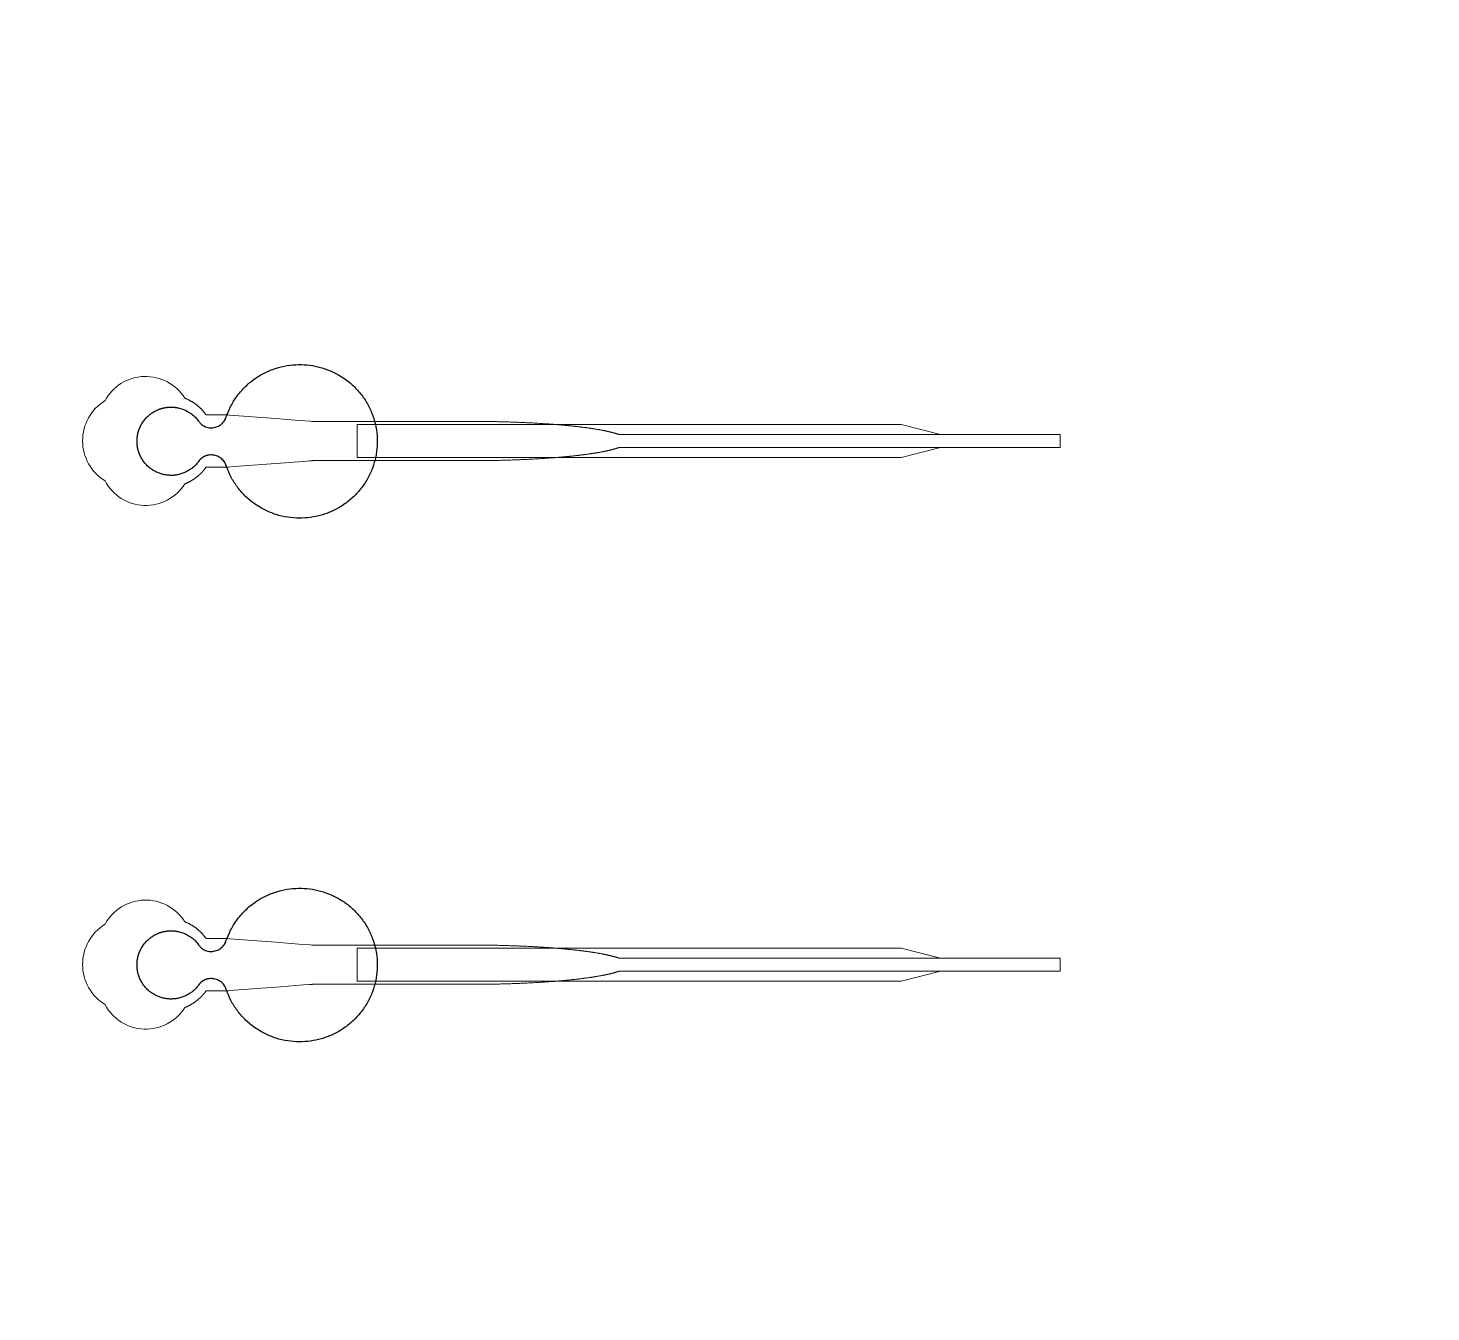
# Model space of a CAD drawing. Header units: inches. Extents: x -52997 to 52003, y -52254 to 52746.
# Drawn here: x -27602 to -22241, y -1333 to 3570 of the extents above; entities that cross this region are included whole.
import ezdxf

# ---------------------------------------------------------------- set-up
doc = ezdxf.new("R2010")
doc.units = ezdxf.units.IN
doc.header["$MEASUREMENT"] = 0
doc.layers.add('1', color=1, linetype='Continuous')
doc.layers.add('2', color=140, linetype='Continuous', lineweight=0)
doc.layers.add('3', color=90, linetype='Continuous', lineweight=0)

msp = doc.modelspace()

# ---------------------------------------------------------------- linework, layer by layer
at = {"layer": '1'}
for points in [[(-16283.4, -47485.7), (0, -47485.7), (16283.4, -47485.7, 5.999107)], [(-16250, -47285.7), (0, -47285.7), (16250, -47285.7, 5.986812)], [(-13685.8, -45485.7), (0, -45485.7), (13685.8, -45485.7, 6.794322)]]:
    msp.add_lwpolyline(points, format="xyb", close=True, dxfattribs=at)
msp.add_circle((-497.2, 245.8), 52500, dxfattribs=at)
for points in [[(-26945.9, 1921.4), (-26923.7, 1944.5), (-26892, 1939.3), (-26860.4, 1934.1), (-26846.7, 1905.1), (-26771.3, 1664.2), (-26519.3, 1701.9), (-26267.3, 1739.6), (-26267.2, 1991.7), (-26267.1, 2243.9), (-26519, 2281.8), (-26771, 2319.7), (-26846.7, 2078.9), (-26859.9, 2050.4), (-26890.7, 2044.7), (-26921.6, 2038.9), (-26944.2, 2060.7), (-26995.5, 2144.1), (-27089.9, 2118), (-27184.3, 2091.9), (-27185.5, 1994), (-27186.7, 1896), (-27093, 1867.6), (-26999.2, 1839.2), (-26945.9, 1921.4)], [(-26945.9, -78.6), (-26923.7, -55.5), (-26892, -60.7), (-26860.4, -65.9), (-26846.7, -94.9), (-26771.3, -335.8), (-26519.3, -298.1), (-26267.3, -260.4), (-26267.2, -8.3), (-26267.1, 243.9), (-26519, 281.8), (-26771, 319.7), (-26846.7, 78.9), (-26859.9, 50.4), (-26890.7, 44.7), (-26921.6, 38.9), (-26944.2, 60.7), (-26995.5, 144.1), (-27089.9, 118), (-27184.3, 91.9), (-27185.5, -6), (-27186.7, -104), (-27093, -132.4), (-26999.2, -160.8), (-26945.9, -78.6)]]:
    msp.add_rational_spline(points, [1, 0.884783429184, 1, 0.884783429184, 1, 0.758252289935, 1, 0.758252289935, 1, 0.758252289935, 1, 0.758252289935, 1, 0.888941908896, 1, 0.888941908896, 1, 0.79946124759, 1, 0.79946124759, 1, 0.79946124759, 1, 0.79946124759, 1], degree=2, knots=[0, 0, 0, 0.969535, 0.969535, 1.939069, 1.939069, 3.359405, 3.359405, 4.779741, 4.779741, 6.200078, 6.200078, 7.620414, 7.620414, 8.571947, 8.571947, 9.52348, 9.52348, 10.812277, 10.812277, 12.101074, 12.101074, 13.389871, 13.389871, 14.678668, 14.678668, 14.678668], dxfattribs=at)
at = {"layer": '2'}
for points in [[(-16283.4, -47485.7), (0, -47485.7), (16283.4, -47485.7, 5.999107)], [(-16250, -47285.7), (0, -47285.7), (16250, -47285.7, 5.986812)], [(-13685.8, -45485.7), (0, -45485.7), (13685.8, -45485.7, 6.794322)], [(-27003.1, 1829.6), (-27002.8, 1829.7), (-27001.9, 1830), (-27001.1, 1830.3), (-27000.2, 1830.7), (-26999.4, 1831), (-26998.6, 1831.4), (-26997.7, 1831.7), (-26996.9, 1832.1), (-26996, 1832.5), (-26995.1, 1832.8), (-26994.3, 1833.2), (-26993.4, 1833.6), (-26992.6, 1834), (-26991.7, 1834.4), (-26990.9, 1834.8), (-26990, 1835.2), (-26989.2, 1835.6), (-26988.3, 1836.1), (-26987.4, 1836.5), (-26986.6, 1836.9), (-26985.7, 1837.4), (-26984.9, 1837.8), (-26984, 1838.3), (-26983.1, 1838.7), (-26982.3, 1839.2), (-26981.4, 1839.7), (-26980.6, 1840.1), (-26979.7, 1840.6), (-26978.9, 1841.1), (-26978, 1841.6), (-26977.2, 1842.1), (-26976.3, 1842.6), (-26975.5, 1843.1), (-26974.6, 1843.6), (-26973.8, 1844.2), (-26972.9, 1844.7), (-26972.1, 1845.2), (-26971.2, 1845.8), (-26970.4, 1846.3), (-26969.5, 1846.9), (-26968.7, 1847.4), (-26967.9, 1848), (-26967, 1848.6), (-26966.2, 1849.1), (-26965.4, 1849.7), (-26964.5, 1850.3), (-26963.7, 1850.9), (-26962.9, 1851.5), (-26962.1, 1852.1), (-26961.2, 1852.7), (-26960.4, 1853.3), (-26959.6, 1853.9), (-26958.8, 1854.5), (-26958, 1855.2), (-26957.2, 1855.8), (-26956.4, 1856.4), (-26955.6, 1857.1), (-26954.8, 1857.7), (-26954, 1858.3), (-26953.2, 1859), (-26952.4, 1859.6), (-26951.6, 1860.3), (-26950.9, 1861), (-26950.1, 1861.6), (-26949.3, 1862.3), (-26948.6, 1863), (-26947.8, 1863.7), (-26947, 1864.3), (-26946.3, 1865), (-26945.5, 1865.7), (-26944.8, 1866.4), (-26944.1, 1867.1), (-26943.3, 1867.8), (-26942.6, 1868.5), (-26941.9, 1869.2), (-26941.2, 1869.9), (-26940.4, 1870.7), (-26939.7, 1871.4), (-26939, 1872.1), (-26938.3, 1872.8), (-26937.6, 1873.6), (-26936.9, 1874.3), (-26936.3, 1875), (-26935.6, 1875.7), (-26934.9, 1876.5), (-26934.2, 1877.2), (-26933.6, 1878), (-26932.9, 1878.7), (-26932.3, 1879.5), (-26931.6, 1880.2), (-26931, 1881), (-26930.3, 1881.7), (-26929.7, 1882.5), (-26929.1, 1883.2), (-26928.5, 1884), (-26927.9, 1884.7), (-26927.3, 1885.5), (-26926.7, 1886.3), (-26926.1, 1887), (-26925.5, 1887.8), (-26924.9, 1888.6), (-26924.3, 1889.3), (-26923.8, 1890.1), (-26923.2, 1890.9), (-26922.7, 1891.6), (-26922.1, 1892.4), (-26921.6, 1893.2), (-26878, 1893.2), (-26856.2, 1893.2), (-26845.3, 1893.2), (-26842.6, 1893.2), (-26841.2, 1893.2), (-26841.2, 1893.2), (-26841.2, 1893.2), (-26841.2, 1893.2), (-26841.1, 1893.2), (-26841.1, 1893.2), (-26841, 1893.2), (-26840.7, 1893.2), (-26840, 1893.3), (-26838.6, 1893.4), (-26835.9, 1893.6), (-26813.8, 1895.3), (-26637.1, 1908.8), (-26548.8, 1915.6), (-26526.7, 1917.3), (-26515.7, 1918.1), (-26515.3, 1918.2), (-26515.3, 1918.2), (-26515.2, 1918.2), (-26515.2, 1918.2), (-26515.1, 1918.2), (-26514.7, 1918.2), (-26254.2, 1918.2), (-26247.9, 1918.2), (-26235.4, 1918.2), (-26134.9, 1918.2), (-25933.8, 1918.2), (-25921.3, 1918.2), (-25915, 1918.2), (-25911.8, 1918.2), (-25910.3, 1918.2), (-25909.9, 1918.2), (-25909.7, 1918.2), (-25909.6, 1918.2), (-25909.5, 1918.2), (-25909.5, 1918.2), (-25909.5, 1918.2), (-25908.9, 1918.2), (-25904.3, 1918.2), (-25899.7, 1918.2), (-25895.1, 1918.2), (-25890.5, 1918.2), (-25885.8, 1918.2), (-25881.2, 1918.3), (-25876.5, 1918.3), (-25871.8, 1918.3), (-25867.1, 1918.4), (-25862.4, 1918.4), (-25857.7, 1918.4), (-25853, 1918.5), (-25848.3, 1918.6), (-25843.5, 1918.6), (-25838.8, 1918.7), (-25834, 1918.8), (-25829.3, 1918.8), (-25824.5, 1918.9), (-25819.7, 1919), (-25814.9, 1919.1), (-25810.1, 1919.2), (-25805.3, 1919.3), (-25800.5, 1919.4), (-25795.7, 1919.5), (-25790.9, 1919.7), (-25786, 1919.8), (-25781.2, 1919.9), (-25776.4, 1920), (-25771.6, 1920.2), (-25766.7, 1920.3), (-25761.9, 1920.5), (-25757.1, 1920.6), (-25752.2, 1920.8), (-25747.4, 1921), (-25742.6, 1921.1), (-25737.7, 1921.3), (-25732.9, 1921.5), (-25728.1, 1921.7), (-25723.3, 1921.9), (-25718.5, 1922.1), (-25713.6, 1922.3), (-25708.8, 1922.5), (-25704, 1922.7), (-25699.2, 1922.9), (-25694.4, 1923.2), (-25689.6, 1923.4), (-25684.9, 1923.6), (-25680.1, 1923.9), (-25675.3, 1924.1), (-25670.6, 1924.4), (-25665.8, 1924.6), (-25661.1, 1924.9), (-25656.4, 1925.2), (-25651.7, 1925.4), (-25647, 1925.7), (-25642.3, 1926), (-25637.6, 1926.3), (-25633, 1926.6), (-25628.4, 1926.9), (-25623.7, 1927.2), (-25619.1, 1927.5), (-25614.5, 1927.9), (-25610, 1928.2), (-25607.7, 1928.4), (-25605.4, 1928.5), (-25603.1, 1928.7), (-25600.9, 1928.9), (-25598.6, 1929), (-25596.4, 1929.2), (-25594.1, 1929.4), (-25591.9, 1929.5), (-25589.6, 1929.7), (-25587.4, 1929.9), (-25585.1, 1930.1), (-25582.9, 1930.3), (-25580.7, 1930.4), (-25578.5, 1930.6), (-25576.3, 1930.8), (-25574.1, 1931), (-25571.9, 1931.2), (-25569.7, 1931.4), (-25567.5, 1931.5), (-25565.3, 1931.7), (-25563.1, 1931.9), (-25561, 1932.1), (-25558.8, 1932.3), (-25556.7, 1932.5), (-25554.5, 1932.7), (-25552.4, 1932.9), (-25550.2, 1933.1), (-25548.1, 1933.3), (-25546, 1933.5), (-25543.8, 1933.7), (-25541.7, 1933.9), (-25539.6, 1934.1), (-25537.5, 1934.3), (-25535.4, 1934.5), (-25533.4, 1934.7), (-25531.3, 1934.9), (-25529.2, 1935.2), (-25527.1, 1935.4), (-25525.1, 1935.6), (-25523, 1935.8), (-25521, 1936), (-25519, 1936.2), (-25516.9, 1936.5), (-25514.9, 1936.7), (-25512.9, 1936.9), (-25510.9, 1937.1), (-25508.9, 1937.3), (-25506.9, 1937.6), (-25504.9, 1937.8), (-25503, 1938), (-25501, 1938.2), (-25499, 1938.5), (-25497.1, 1938.7), (-25495.2, 1938.9), (-25493.2, 1939.2), (-25491.3, 1939.4), (-25489.4, 1939.6), (-25487.5, 1939.9), (-25485.6, 1940.1), (-25483.7, 1940.3), (-25481.8, 1940.6), (-25479.9, 1940.8), (-25478.1, 1941.1), (-25476.2, 1941.3), (-25474.4, 1941.5), (-25472.5, 1941.8), (-25470.7, 1942), (-25468.9, 1942.3), (-25467.1, 1942.5), (-25465.2, 1942.8), (-25463.5, 1943), (-25461.7, 1943.3), (-25459.9, 1943.5), (-25458.1, 1943.8), (-25456.4, 1944), (-25454.6, 1944.3), (-25452.9, 1944.5), (-25451.2, 1944.8), (-25449.4, 1945), (-25447.7, 1945.3), (-25446, 1945.5), (-25444.3, 1945.8), (-25442.6, 1946.1), (-25441, 1946.3), (-25439.3, 1946.6), (-25437.7, 1946.8), (-25436, 1947.1), (-25434.4, 1947.4), (-25432.8, 1947.6), (-25431.1, 1947.9), (-25429.5, 1948.2), (-25428, 1948.4), (-25426.4, 1948.7), (-25424.8, 1949), (-25423.2, 1949.2), (-25421.7, 1949.5), (-25420.1, 1949.8), (-25418.6, 1950), (-25417.1, 1950.3), (-25415.6, 1950.6), (-25414.1, 1950.9), (-25412.6, 1951.1), (-25411.1, 1951.4), (-25409.6, 1951.7), (-25408.2, 1952), (-25406.7, 1952.2), (-25405.3, 1952.5), (-25403.8, 1952.8), (-25402.4, 1953.1), (-25401, 1953.4), (-25399.6, 1953.6), (-25398.2, 1953.9), (-25396.9, 1954.2), (-25395.5, 1954.5), (-25394.1, 1954.8), (-25392.8, 1955.1), (-25391.5, 1955.3), (-25390.1, 1955.6), (-25388.8, 1955.9), (-25387.5, 1956.2), (-25386.2, 1956.5), (-25384.9, 1956.8), (-25383.7, 1957), (-25382.4, 1957.3), (-25381.2, 1957.6), (-25379.9, 1957.9), (-25378.7, 1958.2), (-25377.5, 1958.5), (-25376.3, 1958.8), (-25375.1, 1959.1), (-25373.9, 1959.4), (-25372.8, 1959.7), (-25371.6, 1959.9), (-25370.4, 1960.2), (-25369.3, 1960.5), (-25368.2, 1960.8), (-25367.1, 1961.1), (-25366, 1961.4), (-25364.9, 1961.7), (-25363.8, 1962), (-25362.7, 1962.3), (-25361.6, 1962.6), (-25360.6, 1962.9), (-25359.6, 1963.2), (-25358.5, 1963.5), (-25357.5, 1963.8), (-25356.5, 1964.1), (-25355.5, 1964.4), (-25354.5, 1964.7), (-25353.6, 1965), (-25352.6, 1965.3), (-25351.7, 1965.6), (-25350.7, 1965.9), (-25349.8, 1966.2), (-25348.9, 1966.5), (-25348, 1966.8), (-25347.1, 1967.1), (-25346.2, 1967.4), (-25345.3, 1967.7), (-25343.9, 1968.1), (-23658.3, 1968), (-23658.3, 2018.2), (-25343.8, 2018.2), (-25344.1, 2018.3), (-25345, 2018.6), (-25345.8, 2018.9), (-25346.7, 2019.2), (-25347.6, 2019.5), (-25348.5, 2019.8), (-25349.4, 2020.1), (-25350.4, 2020.4), (-25351.3, 2020.7), (-25352.2, 2021), (-25353.2, 2021.3), (-25354.2, 2021.6), (-25355.2, 2021.9), (-25356.2, 2022.2), (-25357.2, 2022.5), (-25358.2, 2022.8), (-25359.2, 2023.1), (-25360.2, 2023.4), (-25361.3, 2023.7), (-25362.4, 2023.9), (-25363.4, 2024.2), (-25364.5, 2024.5), (-25365.6, 2024.8), (-25366.7, 2025.1), (-25367.8, 2025.4), (-25368.9, 2025.7), (-25370.1, 2026), (-25371.2, 2026.3), (-25372.4, 2026.6), (-25373.6, 2026.9), (-25374.7, 2027.2), (-25375.9, 2027.5), (-25377.1, 2027.8), (-25378.4, 2028.1), (-25379.6, 2028.3), (-25380.8, 2028.6), (-25382.1, 2028.9), (-25383.3, 2029.2), (-25384.6, 2029.5), (-25385.9, 2029.8), (-25387.2, 2030.1), (-25388.5, 2030.4), (-25389.8, 2030.6), (-25391.1, 2030.9), (-25392.4, 2031.2), (-25393.8, 2031.5), (-25395.1, 2031.8), (-25396.5, 2032.1), (-25397.9, 2032.3), (-25399.3, 2032.6), (-25400.7, 2032.9), (-25402.1, 2033.2), (-25403.5, 2033.5), (-25404.9, 2033.7), (-25406.4, 2034), (-25407.8, 2034.3), (-25409.3, 2034.6), (-25410.7, 2034.9), (-25412.2, 2035.1), (-25413.7, 2035.4), (-25415.2, 2035.7), (-25416.7, 2036), (-25418.2, 2036.2), (-25419.8, 2036.5), (-25421.3, 2036.8), (-25422.9, 2037), (-25424.4, 2037.3), (-25426, 2037.6), (-25427.6, 2037.8), (-25429.2, 2038.1), (-25430.8, 2038.4), (-25432.4, 2038.6), (-25434, 2038.9), (-25435.7, 2039.2), (-25437.3, 2039.4), (-25439, 2039.7), (-25440.6, 2040), (-25442.3, 2040.2), (-25444, 2040.5), (-25445.7, 2040.7), (-25447.4, 2041), (-25449.1, 2041.3), (-25450.8, 2041.5), (-25452.5, 2041.8), (-25454.3, 2042), (-25456, 2042.3), (-25457.8, 2042.5), (-25459.5, 2042.8), (-25461.3, 2043), (-25463.1, 2043.3), (-25464.9, 2043.5), (-25466.7, 2043.8), (-25468.5, 2044), (-25470.3, 2044.3), (-25472.1, 2044.5), (-25474, 2044.8), (-25475.8, 2045), (-25477.7, 2045.2), (-25479.5, 2045.5), (-25481.4, 2045.7), (-25483.3, 2046), (-25485.2, 2046.2), (-25487.1, 2046.4), (-25489, 2046.7), (-25490.9, 2046.9), (-25492.8, 2047.1), (-25494.8, 2047.4), (-25496.7, 2047.6), (-25498.6, 2047.8), (-25500.6, 2048.1), (-25502.6, 2048.3), (-25504.5, 2048.5), (-25506.5, 2048.7), (-25508.5, 2049), (-25510.5, 2049.2), (-25512.5, 2049.4), (-25514.5, 2049.6), (-25516.5, 2049.8), (-25518.5, 2050.1), (-25520.6, 2050.3), (-25522.6, 2050.5), (-25524.7, 2050.7), (-25526.7, 2050.9), (-25528.8, 2051.1), (-25530.8, 2051.3), (-25532.9, 2051.6), (-25535, 2051.8), (-25537.1, 2052), (-25539.2, 2052.2), (-25541.3, 2052.4), (-25543.4, 2052.6), (-25545.5, 2052.8), (-25547.6, 2053), (-25549.7, 2053.2), (-25551.9, 2053.4), (-25554, 2053.6), (-25556.2, 2053.8), (-25558.3, 2054), (-25560.5, 2054.2), (-25562.6, 2054.4), (-25564.8, 2054.6), (-25567, 2054.7), (-25569.2, 2054.9), (-25571.3, 2055.1), (-25573.5, 2055.3), (-25575.7, 2055.5), (-25577.9, 2055.7), (-25580.2, 2055.9), (-25582.4, 2056), (-25584.6, 2056.2), (-25586.8, 2056.4), (-25589, 2056.6), (-25591.3, 2056.8), (-25593.5, 2056.9), (-25595.8, 2057.1), (-25598, 2057.3), (-25600.3, 2057.4), (-25602.5, 2057.6), (-25604.8, 2057.8), (-25607.1, 2057.9), (-25611.6, 2058.3), (-25616.2, 2058.6), (-25620.8, 2058.9), (-25625.4, 2059.2), (-25630, 2059.5), (-25634.6, 2059.8), (-25639.3, 2060.1), (-25643.9, 2060.4), (-25648.6, 2060.7), (-25653.3, 2061), (-25658, 2061.3), (-25662.7, 2061.5), (-25667.4, 2061.8), (-25672.1, 2062.1), (-25676.9, 2062.3), (-25681.6, 2062.5), (-25686.4, 2062.8), (-25691.1, 2063), (-25695.9, 2063.3), (-25700.7, 2063.5), (-25705.4, 2063.7), (-25710.2, 2063.9), (-25715, 2064.1), (-25719.8, 2064.3), (-25724.6, 2064.5), (-25729.4, 2064.7), (-25734.2, 2064.9), (-25739, 2065.1), (-25743.8, 2065.3), (-25748.7, 2065.4), (-25753.5, 2065.6), (-25758.3, 2065.7), (-25763.1, 2065.9), (-25767.9, 2066.1), (-25772.7, 2066.2), (-25777.5, 2066.3), (-25782.3, 2066.5), (-25787.1, 2066.6), (-25791.9, 2066.7), (-25796.7, 2066.8), (-25801.5, 2066.9), (-25806.2, 2067.1), (-25811, 2067.2), (-25815.8, 2067.2), (-25820.5, 2067.3), (-25825.3, 2067.4), (-25830, 2067.5), (-25834.8, 2067.6), (-25839.5, 2067.7), (-25844.2, 2067.7), (-25848.9, 2067.8), (-25853.6, 2067.8), (-25858.3, 2067.9), (-25863, 2067.9), (-25867.7, 2068), (-25872.3, 2068), (-25877, 2068.1), (-25881.6, 2068.1), (-25886.2, 2068.1), (-25890.8, 2068.1), (-25895.4, 2068.1), (-25897.7, 2068.2), (-25898.3, 2068.2), (-25898.6, 2068.2), (-25898.7, 2068.2), (-25898.9, 2068.2), (-25900.5, 2068.2), (-25906.9, 2068.2), (-25919.7, 2068.2), (-25970.6, 2068.2), (-26174.6, 2068.2), (-26225.6, 2068.2), (-26251.1, 2068.2), (-26257.4, 2068.2), (-26259, 2068.2), (-26514.8, 2068.2), (-26515.2, 2068.2), (-26515.2, 2068.2), (-26515.3, 2068.2), (-26515.3, 2068.2), (-26515.4, 2068.2), (-26515.7, 2068.2), (-26517.1, 2068.3), (-26522.6, 2068.7), (-26566.8, 2072.1), (-26655.1, 2078.9), (-26831.8, 2092.4), (-26837.3, 2092.9), (-26840, 2093.1), (-26840.7, 2093.1), (-26841.1, 2093.2), (-26841.1, 2093.2), (-26841.1, 2093.2), (-26841.2, 2093.2), (-26841.2, 2093.2), (-26841.2, 2093.2), (-26841.2, 2093.2), (-26841.6, 2093.2), (-26844.3, 2093.2), (-26849.7, 2093.2), (-26860.6, 2093.2), (-26882.4, 2093.2), (-26904.2, 2093.2), (-26915.1, 2093.2), (-26920.6, 2093.2), (-26921.2, 2093.2), (-26921.4, 2093.2), (-26921.5, 2093.2), (-26921.5, 2093.2), (-26921.6, 2093.2), (-26921.6, 2093.2), (-26921.6, 2093.2), (-26922, 2093.8), (-26922.8, 2094.9), (-26923.6, 2096), (-26924.4, 2097.1), (-26925.3, 2098.2), (-26926.1, 2099.4), (-26927, 2100.5), (-26927.8, 2101.6), (-26928.7, 2102.7), (-26929.6, 2103.8), (-26930.5, 2104.9), (-26931.5, 2106), (-26932.4, 2107.1), (-26933.4, 2108.2), (-26934.3, 2109.3), (-26935.3, 2110.4), (-26936.3, 2111.5), (-26937.3, 2112.5), (-26938.3, 2113.6), (-26939.3, 2114.7), (-26940.4, 2115.7), (-26941.4, 2116.8), (-26942.5, 2117.8), (-26943.6, 2118.9), (-26944.7, 2119.9), (-26945.8, 2121), (-26946.9, 2122), (-26948, 2123), (-26949.1, 2124), (-26950.3, 2125), (-26951.4, 2126), (-26952.6, 2127), (-26953.8, 2128), (-26955, 2129), (-26956.2, 2129.9), (-26957.4, 2130.9), (-26958.6, 2131.8), (-26959.8, 2132.8), (-26961.1, 2133.7), (-26962.3, 2134.6), (-26963.6, 2135.5), (-26964.8, 2136.4), (-26966.1, 2137.3), (-26967.4, 2138.2), (-26968.7, 2139), (-26970, 2139.9), (-26971.3, 2140.7), (-26972.6, 2141.6), (-26974, 2142.4), (-26975.3, 2143.2), (-26976.6, 2144), (-26978, 2144.8), (-26979.3, 2145.6), (-26980.7, 2146.4), (-26982.1, 2147.1), (-26983.5, 2147.9), (-26984.8, 2148.6), (-26986.2, 2149.3), (-26987.6, 2150), (-26989, 2150.7), (-26990.4, 2151.4), (-26991.8, 2152), (-26993.2, 2152.7), (-26994.7, 2153.3), (-26996.1, 2153.9), (-26997.5, 2154.5), (-26998.9, 2155.1), (-27000.4, 2155.7), (-27001.8, 2156.3), (-27003, 2156.8, 0.576044), (-27307.6, 2147.4, 0.560065), (-27307.6, 1840.9, 0.578435)], [(-27003.1, -170.4), (-27002.8, -170.3), (-27001.9, -170), (-27001.1, -169.7), (-27000.2, -169.3), (-26999.4, -169), (-26998.6, -168.6), (-26997.7, -168.3), (-26996.9, -167.9), (-26996, -167.5), (-26995.1, -167.2), (-26994.3, -166.8), (-26993.4, -166.4), (-26992.6, -166), (-26991.7, -165.6), (-26990.9, -165.2), (-26990, -164.8), (-26989.2, -164.4), (-26988.3, -163.9), (-26987.4, -163.5), (-26986.6, -163.1), (-26985.7, -162.6), (-26984.9, -162.2), (-26984, -161.7), (-26983.1, -161.3), (-26982.3, -160.8), (-26981.4, -160.3), (-26980.6, -159.9), (-26979.7, -159.4), (-26978.9, -158.9), (-26978, -158.4), (-26977.2, -157.9), (-26976.3, -157.4), (-26975.5, -156.9), (-26974.6, -156.4), (-26973.8, -155.8), (-26972.9, -155.3), (-26972.1, -154.8), (-26971.2, -154.2), (-26970.4, -153.7), (-26969.5, -153.1), (-26968.7, -152.6), (-26967.9, -152), (-26967, -151.4), (-26966.2, -150.9), (-26965.4, -150.3), (-26964.5, -149.7), (-26963.7, -149.1), (-26962.9, -148.5), (-26962.1, -147.9), (-26961.2, -147.3), (-26960.4, -146.7), (-26959.6, -146.1), (-26958.8, -145.5), (-26958, -144.8), (-26957.2, -144.2), (-26956.4, -143.6), (-26955.6, -142.9), (-26954.8, -142.3), (-26954, -141.7), (-26953.2, -141), (-26952.4, -140.4), (-26951.6, -139.7), (-26950.9, -139), (-26950.1, -138.4), (-26949.3, -137.7), (-26948.6, -137), (-26947.8, -136.3), (-26947, -135.7), (-26946.3, -135), (-26945.5, -134.3), (-26944.8, -133.6), (-26944.1, -132.9), (-26943.3, -132.2), (-26942.6, -131.5), (-26941.9, -130.8), (-26941.2, -130.1), (-26940.4, -129.3), (-26939.7, -128.6), (-26939, -127.9), (-26938.3, -127.2), (-26937.6, -126.4), (-26936.9, -125.7), (-26936.3, -125), (-26935.6, -124.3), (-26934.9, -123.5), (-26934.2, -122.8), (-26933.6, -122), (-26932.9, -121.3), (-26932.3, -120.5), (-26931.6, -119.8), (-26931, -119), (-26930.3, -118.3), (-26929.7, -117.5), (-26929.1, -116.8), (-26928.5, -116), (-26927.9, -115.3), (-26927.3, -114.5), (-26926.7, -113.7), (-26926.1, -113), (-26925.5, -112.2), (-26924.9, -111.4), (-26924.3, -110.7), (-26923.8, -109.9), (-26923.2, -109.1), (-26922.7, -108.4), (-26922.1, -107.6), (-26921.6, -106.8), (-26878, -106.8), (-26856.2, -106.8), (-26845.3, -106.8), (-26842.6, -106.8), (-26841.2, -106.8), (-26841.2, -106.8), (-26841.2, -106.8), (-26841.2, -106.8), (-26841.1, -106.8), (-26841.1, -106.8), (-26841, -106.8), (-26840.7, -106.8), (-26840, -106.7), (-26838.6, -106.6), (-26835.9, -106.4), (-26813.8, -104.7), (-26637.1, -91.2), (-26548.8, -84.4), (-26526.7, -82.7), (-26515.7, -81.9), (-26515.3, -81.8), (-26515.3, -81.8), (-26515.2, -81.8), (-26515.2, -81.8), (-26515.1, -81.8), (-26514.7, -81.8), (-26254.2, -81.8), (-26247.9, -81.8), (-26235.4, -81.8), (-26134.9, -81.8), (-25933.8, -81.8), (-25921.3, -81.8), (-25915, -81.8), (-25911.8, -81.8), (-25910.3, -81.8), (-25909.9, -81.8), (-25909.7, -81.8), (-25909.6, -81.8), (-25909.5, -81.8), (-25909.5, -81.8), (-25909.5, -81.8), (-25908.9, -81.8), (-25904.3, -81.8), (-25899.7, -81.8), (-25895.1, -81.8), (-25890.5, -81.8), (-25885.8, -81.8), (-25881.2, -81.7), (-25876.5, -81.7), (-25871.8, -81.7), (-25867.1, -81.6), (-25862.4, -81.6), (-25857.7, -81.6), (-25853, -81.5), (-25848.3, -81.4), (-25843.5, -81.4), (-25838.8, -81.3), (-25834, -81.2), (-25829.3, -81.2), (-25824.5, -81.1), (-25819.7, -81), (-25814.9, -80.9), (-25810.1, -80.8), (-25805.3, -80.7), (-25800.5, -80.6), (-25795.7, -80.5), (-25790.9, -80.3), (-25786, -80.2), (-25781.2, -80.1), (-25776.4, -80), (-25771.6, -79.8), (-25766.7, -79.7), (-25761.9, -79.5), (-25757.1, -79.4), (-25752.2, -79.2), (-25747.4, -79), (-25742.6, -78.9), (-25737.7, -78.7), (-25732.9, -78.5), (-25728.1, -78.3), (-25723.3, -78.1), (-25718.5, -77.9), (-25713.6, -77.7), (-25708.8, -77.5), (-25704, -77.3), (-25699.2, -77.1), (-25694.4, -76.8), (-25689.6, -76.6), (-25684.9, -76.4), (-25680.1, -76.1), (-25675.3, -75.9), (-25670.6, -75.6), (-25665.8, -75.4), (-25661.1, -75.1), (-25656.4, -74.8), (-25651.7, -74.6), (-25647, -74.3), (-25642.3, -74), (-25637.6, -73.7), (-25633, -73.4), (-25628.4, -73.1), (-25623.7, -72.8), (-25619.1, -72.5), (-25614.5, -72.1), (-25610, -71.8), (-25607.7, -71.6), (-25605.4, -71.5), (-25603.1, -71.3), (-25600.9, -71.1), (-25598.6, -71), (-25596.4, -70.8), (-25594.1, -70.6), (-25591.9, -70.5), (-25589.6, -70.3), (-25587.4, -70.1), (-25585.1, -69.9), (-25582.9, -69.7), (-25580.7, -69.6), (-25578.5, -69.4), (-25576.3, -69.2), (-25574.1, -69), (-25571.9, -68.8), (-25569.7, -68.6), (-25567.5, -68.5), (-25565.3, -68.3), (-25563.1, -68.1), (-25561, -67.9), (-25558.8, -67.7), (-25556.7, -67.5), (-25554.5, -67.3), (-25552.4, -67.1), (-25550.2, -66.9), (-25548.1, -66.7), (-25546, -66.5), (-25543.8, -66.3), (-25541.7, -66.1), (-25539.6, -65.9), (-25537.5, -65.7), (-25535.4, -65.5), (-25533.4, -65.3), (-25531.3, -65.1), (-25529.2, -64.8), (-25527.1, -64.6), (-25525.1, -64.4), (-25523, -64.2), (-25521, -64), (-25519, -63.8), (-25516.9, -63.5), (-25514.9, -63.3), (-25512.9, -63.1), (-25510.9, -62.9), (-25508.9, -62.7), (-25506.9, -62.4), (-25504.9, -62.2), (-25503, -62), (-25501, -61.8), (-25499, -61.5), (-25497.1, -61.3), (-25495.2, -61.1), (-25493.2, -60.8), (-25491.3, -60.6), (-25489.4, -60.4), (-25487.5, -60.1), (-25485.6, -59.9), (-25483.7, -59.7), (-25481.8, -59.4), (-25479.9, -59.2), (-25478.1, -58.9), (-25476.2, -58.7), (-25474.4, -58.5), (-25472.5, -58.2), (-25470.7, -58), (-25468.9, -57.7), (-25467.1, -57.5), (-25465.2, -57.2), (-25463.5, -57), (-25461.7, -56.7), (-25459.9, -56.5), (-25458.1, -56.2), (-25456.4, -56), (-25454.6, -55.7), (-25452.9, -55.5), (-25451.2, -55.2), (-25449.4, -55), (-25447.7, -54.7), (-25446, -54.5), (-25444.3, -54.2), (-25442.6, -53.9), (-25441, -53.7), (-25439.3, -53.4), (-25437.7, -53.2), (-25436, -52.9), (-25434.4, -52.6), (-25432.8, -52.4), (-25431.1, -52.1), (-25429.5, -51.8), (-25428, -51.6), (-25426.4, -51.3), (-25424.8, -51), (-25423.2, -50.8), (-25421.7, -50.5), (-25420.1, -50.2), (-25418.6, -50), (-25417.1, -49.7), (-25415.6, -49.4), (-25414.1, -49.1), (-25412.6, -48.9), (-25411.1, -48.6), (-25409.6, -48.3), (-25408.2, -48), (-25406.7, -47.8), (-25405.3, -47.5), (-25403.8, -47.2), (-25402.4, -46.9), (-25401, -46.6), (-25399.6, -46.4), (-25398.2, -46.1), (-25396.9, -45.8), (-25395.5, -45.5), (-25394.1, -45.2), (-25392.8, -44.9), (-25391.5, -44.7), (-25390.1, -44.4), (-25388.8, -44.1), (-25387.5, -43.8), (-25386.2, -43.5), (-25384.9, -43.2), (-25383.7, -43), (-25382.4, -42.7), (-25381.2, -42.4), (-25379.9, -42.1), (-25378.7, -41.8), (-25377.5, -41.5), (-25376.3, -41.2), (-25375.1, -40.9), (-25373.9, -40.6), (-25372.8, -40.3), (-25371.6, -40.1), (-25370.4, -39.8), (-25369.3, -39.5), (-25368.2, -39.2), (-25367.1, -38.9), (-25366, -38.6), (-25364.9, -38.3), (-25363.8, -38), (-25362.7, -37.7), (-25361.6, -37.4), (-25360.6, -37.1), (-25359.6, -36.8), (-25358.5, -36.5), (-25357.5, -36.2), (-25356.5, -35.9), (-25355.5, -35.6), (-25354.5, -35.3), (-25353.6, -35), (-25352.6, -34.7), (-25351.7, -34.4), (-25350.7, -34.1), (-25349.8, -33.8), (-25348.9, -33.5), (-25348, -33.2), (-25347.1, -32.9), (-25346.2, -32.6), (-25345.3, -32.3), (-25343.9, -31.9), (-23658.3, -32), (-23658.3, 18.2), (-25343.8, 18.2), (-25344.1, 18.3), (-25345, 18.6), (-25345.8, 18.9), (-25346.7, 19.2), (-25347.6, 19.5), (-25348.5, 19.8), (-25349.4, 20.1), (-25350.4, 20.4), (-25351.3, 20.7), (-25352.2, 21), (-25353.2, 21.3), (-25354.2, 21.6), (-25355.2, 21.9), (-25356.2, 22.2), (-25357.2, 22.5), (-25358.2, 22.8), (-25359.2, 23.1), (-25360.2, 23.4), (-25361.3, 23.7), (-25362.4, 23.9), (-25363.4, 24.2), (-25364.5, 24.5), (-25365.6, 24.8), (-25366.7, 25.1), (-25367.8, 25.4), (-25368.9, 25.7), (-25370.1, 26), (-25371.2, 26.3), (-25372.4, 26.6), (-25373.6, 26.9), (-25374.7, 27.2), (-25375.9, 27.5), (-25377.1, 27.8), (-25378.4, 28.1), (-25379.6, 28.3), (-25380.8, 28.6), (-25382.1, 28.9), (-25383.3, 29.2), (-25384.6, 29.5), (-25385.9, 29.8), (-25387.2, 30.1), (-25388.5, 30.4), (-25389.8, 30.6), (-25391.1, 30.9), (-25392.4, 31.2), (-25393.8, 31.5), (-25395.1, 31.8), (-25396.5, 32.1), (-25397.9, 32.3), (-25399.3, 32.6), (-25400.7, 32.9), (-25402.1, 33.2), (-25403.5, 33.5), (-25404.9, 33.7), (-25406.4, 34), (-25407.8, 34.3), (-25409.3, 34.6), (-25410.7, 34.9), (-25412.2, 35.1), (-25413.7, 35.4), (-25415.2, 35.7), (-25416.7, 36), (-25418.2, 36.2), (-25419.8, 36.5), (-25421.3, 36.8), (-25422.9, 37), (-25424.4, 37.3), (-25426, 37.6), (-25427.6, 37.8), (-25429.2, 38.1), (-25430.8, 38.4), (-25432.4, 38.6), (-25434, 38.9), (-25435.7, 39.2), (-25437.3, 39.4), (-25439, 39.7), (-25440.6, 40), (-25442.3, 40.2), (-25444, 40.5), (-25445.7, 40.7), (-25447.4, 41), (-25449.1, 41.3), (-25450.8, 41.5), (-25452.5, 41.8), (-25454.3, 42), (-25456, 42.3), (-25457.8, 42.5), (-25459.5, 42.8), (-25461.3, 43), (-25463.1, 43.3), (-25464.9, 43.5), (-25466.7, 43.8), (-25468.5, 44), (-25470.3, 44.3), (-25472.1, 44.5), (-25474, 44.8), (-25475.8, 45), (-25477.7, 45.2), (-25479.5, 45.5), (-25481.4, 45.7), (-25483.3, 46), (-25485.2, 46.2), (-25487.1, 46.4), (-25489, 46.7), (-25490.9, 46.9), (-25492.8, 47.1), (-25494.8, 47.4), (-25496.7, 47.6), (-25498.6, 47.8), (-25500.6, 48.1), (-25502.6, 48.3), (-25504.5, 48.5), (-25506.5, 48.7), (-25508.5, 49), (-25510.5, 49.2), (-25512.5, 49.4), (-25514.5, 49.6), (-25516.5, 49.8), (-25518.5, 50.1), (-25520.6, 50.3), (-25522.6, 50.5), (-25524.7, 50.7), (-25526.7, 50.9), (-25528.8, 51.1), (-25530.8, 51.3), (-25532.9, 51.6), (-25535, 51.8), (-25537.1, 52), (-25539.2, 52.2), (-25541.3, 52.4), (-25543.4, 52.6), (-25545.5, 52.8), (-25547.6, 53), (-25549.7, 53.2), (-25551.9, 53.4), (-25554, 53.6), (-25556.2, 53.8), (-25558.3, 54), (-25560.5, 54.2), (-25562.6, 54.4), (-25564.8, 54.6), (-25567, 54.7), (-25569.2, 54.9), (-25571.3, 55.1), (-25573.5, 55.3), (-25575.7, 55.5), (-25577.9, 55.7), (-25580.2, 55.9), (-25582.4, 56), (-25584.6, 56.2), (-25586.8, 56.4), (-25589, 56.6), (-25591.3, 56.8), (-25593.5, 56.9), (-25595.8, 57.1), (-25598, 57.3), (-25600.3, 57.4), (-25602.5, 57.6), (-25604.8, 57.8), (-25607.1, 57.9), (-25611.6, 58.3), (-25616.2, 58.6), (-25620.8, 58.9), (-25625.4, 59.2), (-25630, 59.5), (-25634.6, 59.8), (-25639.3, 60.1), (-25643.9, 60.4), (-25648.6, 60.7), (-25653.3, 61), (-25658, 61.3), (-25662.7, 61.5), (-25667.4, 61.8), (-25672.1, 62.1), (-25676.9, 62.3), (-25681.6, 62.5), (-25686.4, 62.8), (-25691.1, 63), (-25695.9, 63.3), (-25700.7, 63.5), (-25705.4, 63.7), (-25710.2, 63.9), (-25715, 64.1), (-25719.8, 64.3), (-25724.6, 64.5), (-25729.4, 64.7), (-25734.2, 64.9), (-25739, 65.1), (-25743.8, 65.3), (-25748.7, 65.4), (-25753.5, 65.6), (-25758.3, 65.7), (-25763.1, 65.9), (-25767.9, 66.1), (-25772.7, 66.2), (-25777.5, 66.3), (-25782.3, 66.5), (-25787.1, 66.6), (-25791.9, 66.7), (-25796.7, 66.8), (-25801.5, 66.9), (-25806.2, 67.1), (-25811, 67.2), (-25815.8, 67.2), (-25820.5, 67.3), (-25825.3, 67.4), (-25830, 67.5), (-25834.8, 67.6), (-25839.5, 67.7), (-25844.2, 67.7), (-25848.9, 67.8), (-25853.6, 67.8), (-25858.3, 67.9), (-25863, 67.9), (-25867.7, 68), (-25872.3, 68), (-25877, 68.1), (-25881.6, 68.1), (-25886.2, 68.1), (-25890.8, 68.1), (-25895.4, 68.1), (-25897.7, 68.2), (-25898.3, 68.2), (-25898.6, 68.2), (-25898.7, 68.2), (-25898.9, 68.2), (-25900.5, 68.2), (-25906.9, 68.2), (-25919.7, 68.2), (-25970.6, 68.2), (-26174.6, 68.2), (-26225.6, 68.2), (-26251.1, 68.2), (-26257.4, 68.2), (-26259, 68.2), (-26514.8, 68.2), (-26515.2, 68.2), (-26515.2, 68.2), (-26515.3, 68.2), (-26515.3, 68.2), (-26515.4, 68.2), (-26515.7, 68.2), (-26517.1, 68.3), (-26522.6, 68.7), (-26566.8, 72.1), (-26655.1, 78.9), (-26831.8, 92.4), (-26837.3, 92.9), (-26840, 93.1), (-26840.7, 93.1), (-26841.1, 93.2), (-26841.1, 93.2), (-26841.1, 93.2), (-26841.2, 93.2), (-26841.2, 93.2), (-26841.2, 93.2), (-26841.2, 93.2), (-26841.6, 93.2), (-26844.3, 93.2), (-26849.7, 93.2), (-26860.6, 93.2), (-26882.4, 93.2), (-26904.2, 93.2), (-26915.1, 93.2), (-26920.6, 93.2), (-26921.2, 93.2), (-26921.4, 93.2), (-26921.5, 93.2), (-26921.5, 93.2), (-26921.6, 93.2), (-26921.6, 93.2), (-26921.6, 93.2), (-26922, 93.8), (-26922.8, 94.9), (-26923.6, 96), (-26924.4, 97.1), (-26925.3, 98.2), (-26926.1, 99.4), (-26927, 100.5), (-26927.8, 101.6), (-26928.7, 102.7), (-26929.6, 103.8), (-26930.5, 104.9), (-26931.5, 106), (-26932.4, 107.1), (-26933.4, 108.2), (-26934.3, 109.3), (-26935.3, 110.4), (-26936.3, 111.5), (-26937.3, 112.5), (-26938.3, 113.6), (-26939.3, 114.7), (-26940.4, 115.7), (-26941.4, 116.8), (-26942.5, 117.8), (-26943.6, 118.9), (-26944.7, 119.9), (-26945.8, 121), (-26946.9, 122), (-26948, 123), (-26949.1, 124), (-26950.3, 125), (-26951.4, 126), (-26952.6, 127), (-26953.8, 128), (-26955, 129), (-26956.2, 129.9), (-26957.4, 130.9), (-26958.6, 131.8), (-26959.8, 132.8), (-26961.1, 133.7), (-26962.3, 134.6), (-26963.6, 135.5), (-26964.8, 136.4), (-26966.1, 137.3), (-26967.4, 138.2), (-26968.7, 139), (-26970, 139.9), (-26971.3, 140.7), (-26972.6, 141.6), (-26974, 142.4), (-26975.3, 143.2), (-26976.6, 144), (-26978, 144.8), (-26979.3, 145.6), (-26980.7, 146.4), (-26982.1, 147.1), (-26983.5, 147.9), (-26984.8, 148.6), (-26986.2, 149.3), (-26987.6, 150), (-26989, 150.7), (-26990.4, 151.4), (-26991.8, 152), (-26993.2, 152.7), (-26994.7, 153.3), (-26996.1, 153.9), (-26997.5, 154.5), (-26998.9, 155.1), (-27000.4, 155.7), (-27001.8, 156.3), (-27003, 156.8, 0.576044), (-27307.6, 147.4, 0.560065), (-27307.6, -159.1, 0.578435)]]:
    msp.add_lwpolyline(points, format="xyb", close=True, dxfattribs=at)
for points in [[(-26258.9, 1918.2), (-26257.4, 1918.2), (-26254.2, 1918.2)], [(-26258.9, -81.8), (-26257.4, -81.8), (-26254.2, -81.8)]]:
    msp.add_lwpolyline(points, dxfattribs=at)
msp.add_circle((-497.2, 245.8), 52500, dxfattribs=at)
at = {"layer": '3'}
for points in [[(-16283.4, -47485.7), (0, -47485.7), (16283.4, -47485.7, 5.999107)], [(-16283.4, -47485.7), (0, -47485.7), (16283.4, -47485.7, 5.999107)], [(-16250, -47285.7), (0, -47285.7), (16250, -47285.7, 5.986812)], [(-16250, -47285.7), (0, -47285.7), (16250, -47285.7, 5.986812)], [(-13685.8, -45485.7), (0, -45485.7), (13685.8, -45485.7, 6.794322)], [(-13685.8, -45485.7), (0, -45485.7), (13685.8, -45485.7, 6.794322)]]:
    msp.add_lwpolyline(points, format="xyb", close=True, dxfattribs=at)
for points in [[(-26344.7, 2055.7), (-24265.2, 2055.7), (-24115.2, 2018.2), (-23658.3, 2018.2), (-23658.3, 1968.2), (-24115.2, 1968.2), (-24265.2, 1930.7), (-26344.7, 1930.7)], [(-26344.7, 55.7), (-24265.2, 55.7), (-24115.2, 18.2), (-23658.3, 18.2), (-23658.3, -31.8), (-24115.2, -31.8), (-24265.2, -69.3), (-26344.7, -69.3)]]:
    msp.add_lwpolyline(points, close=True, dxfattribs=at)
msp.add_circle((-497.2, 245.8), 52500, dxfattribs=at)
msp.add_circle((-497.2, 245.8), 52500, dxfattribs=at)

doc.saveas('drawing.dxf')
